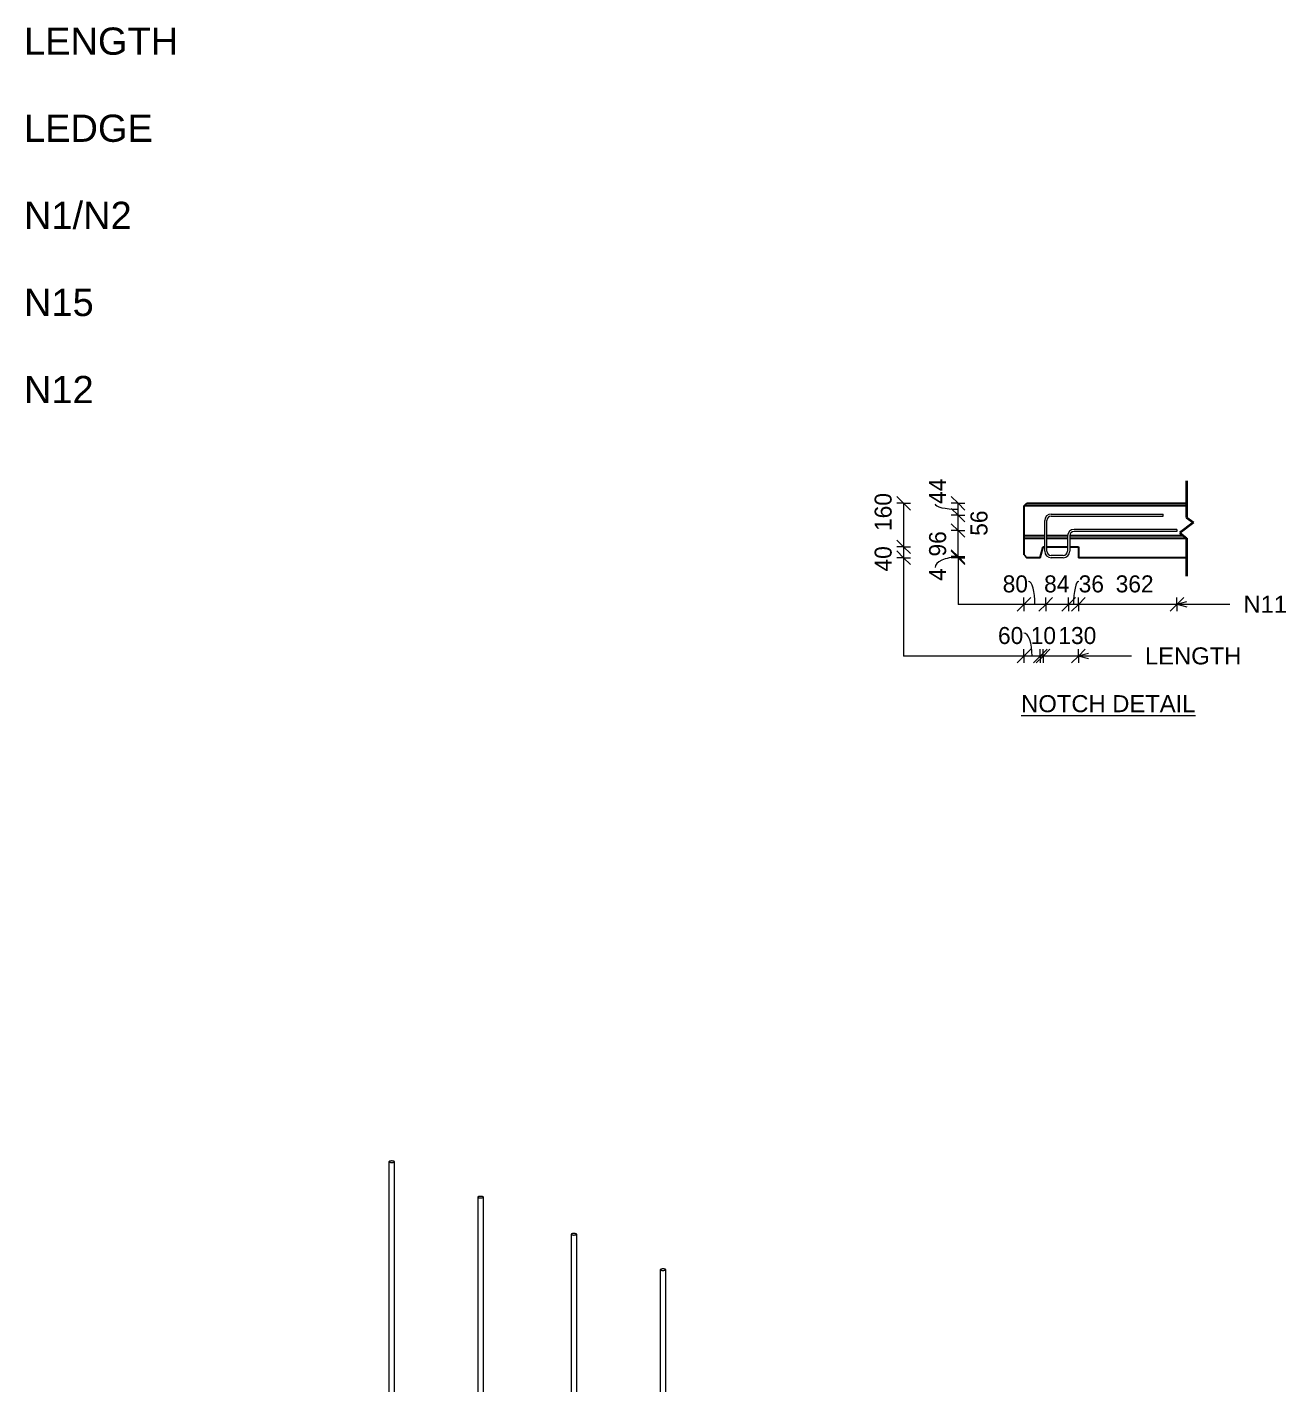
# Model space of a CAD drawing. Header units: millimetres. Extents: x -2992 to 15376, y 1067 to 18539.
# Drawn here: x 7552 to 12177, y 9882 to 14863 of the extents above; entities that cross this region are included whole.
import ezdxf

# ---------------------------------------------------------------- set-up
doc = ezdxf.new("R2010")
doc.units = ezdxf.units.MM
for name, color, linetype, lineweight in [('A-ANNO-DIMS', 211, 'Continuous', 9), ('A-ANNO-DIMS-25', 211, 'Continuous', 9), ('A-DETL-GENF', 92, 'Continuous', 18), ('A-DETL-MEDM', 33, 'Continuous', 35), ('A-DETL-THIN', 151, 'Continuous', 18), ('A-WALL', 113, 'Continuous', 25), ('G-ANNO-TEXT', 231, 'Continuous', 9), ('S-RBAR', 171, 'Continuous', 18)]:
    doc.layers.add(name, color=color, linetype=linetype, lineweight=lineweight)
doc.styles.add('Arial_1', font='arial.ttf', dxfattribs={"height": 100})
doc.styles.add('Arial_2', font='arial.ttf', dxfattribs={"height": 62.5})
doc.styles.add('Nirmala UI Semilight_2', font='NirmalaS.ttf', dxfattribs={"height": 62.5})
doc.dimstyles.new('Arrow_Filled_-_2_5_NI_UI_3', dxfattribs={"dimscale": 304.8, "dimtxt": 65.460247, "dimasz": 0.164042, "dimexe": 0.082021, "dimexo": 0.0625, "dimgap": 0.082021, "dimtad": 1, "dimdec": 4, "dimzin": 0, "dimdsep": 46, "dimtxsty": 'Nirmala UI Semilight_2', "dimblk1": 'OBLIQUE', "dimblk2": 'OBLIQUE', "dimsah": 1, "dimcen": 0.09, "dimazin": 0, "dimtfac": 1, "dimtdec": 4, "dimtix": 1, "dimtmove": 2, "dimatfit": 3, "dimfxl": 0.082021, "dimfxlon": 1, "dimtvp": 1, "dimtolj": 1, "dimtzin": 0, "dimarcsym": 2})
doc.dimstyles.new('Arrow_Filled_-_2_5_NI_UI_4', dxfattribs={"dimscale": 304.8, "dimtxt": 65.460247, "dimasz": 0.164042, "dimexe": 0.082021, "dimexo": 0.0625, "dimgap": 0.082021, "dimtad": 1, "dimdec": 4, "dimzin": 0, "dimdsep": 46, "dimtxsty": 'Nirmala UI Semilight_2', "dimblk1": 'OBLIQUE', "dimblk2": 'OBLIQUE', "dimsah": 1, "dimcen": 0.09, "dimazin": 0, "dimtfac": 1, "dimtdec": 4, "dimtix": 1, "dimtmove": 0, "dimatfit": 3, "dimfxl": 0.082021, "dimfxlon": 1, "dimtvp": 1, "dimtolj": 1, "dimtzin": 0, "dimarcsym": 2})
doc.dimstyles.new('Arrow_Filled_-_2_5_NI_UI_5', dxfattribs={"dimscale": 304.8, "dimtxt": 65.460247, "dimasz": 0.164042, "dimexe": 0.082021, "dimexo": 0.0625, "dimgap": 0.082021, "dimtad": 1, "dimdec": 4, "dimzin": 0, "dimdsep": 46, "dimtxsty": 'Nirmala UI Semilight_2', "dimblk1": 'OBLIQUE', "dimblk2": 'OBLIQUE', "dimsah": 1, "dimcen": 0.09, "dimazin": 0, "dimtfac": 1, "dimtdec": 4, "dimtix": 1, "dimtmove": 1, "dimatfit": 3, "dimfxl": 0.082021, "dimfxlon": 1, "dimtvp": 1, "dimtolj": 1, "dimtzin": 0, "dimarcsym": 2})

# ---------------------------------------------------------------- blocks, each defined once
blk = doc.blocks.new('Rebar Bar - Part 1814174108-431004-3D Ortho')
at = {"layer": 'S-RBAR'}
for p, q in [((699.9, 10564.7), (699.9, 9574.4)), ((719.9, 9566.4), (719.9, 10564.7))]:
    blk.add_line(p, q, dxfattribs=at)
for points in [[(718.1, 10566.3, 0), (716.3, 10566.9, 0), (714.1, 10567.3, 0), (711.6, 10567.5, 0), (709, 10567.5, 0), (706.5, 10567.4, 0), (704.2, 10567, 0), (702.2, 10566.5, 0), (700.8, 10565.9, 0), (700, 10565.2, 0), (699.9, 10564.5, 0), (700.5, 10563.8, 0), (701.7, 10563.2, 0)], [(701.7, 10563.2, 0), (703.5, 10562.6, 0), (705.7, 10562.2, 0), (708.1, 10562, 0), (710.7, 10562, 0), (713.3, 10562.1, 0), (715.6, 10562.5, 0), (717.5, 10563, 0), (718.9, 10563.6, 0), (719.7, 10564.3, 0), (719.9, 10565, 0), (719.3, 10565.7, 0), (718.1, 10566.3, 0)]]:
    blk.add_polyline3d(points, dxfattribs=at)
blk = doc.blocks.new('Rebar Bar - Part 1026889929-431004-3D Ortho')
at = {"layer": 'S-RBAR'}
for p, q in [((372.9, 10694.8), (372.9, 9704.4)), ((392.9, 9696.5), (392.9, 10694.8))]:
    blk.add_line(p, q, dxfattribs=at)
for points in [[(391.1, 10696.4, 0), (389.4, 10696.9, 0), (387.2, 10697.3, 0), (384.7, 10697.6, 0), (382.1, 10697.6, 0), (379.5, 10697.4, 0), (377.2, 10697.1, 0), (375.3, 10696.6, 0), (373.9, 10696, 0), (373.1, 10695.3, 0), (372.9, 10694.6, 0), (373.5, 10693.9, 0), (374.7, 10693.2, 0)], [(374.7, 10693.2, 0), (376.5, 10692.7, 0), (378.7, 10692.3, 0), (381.2, 10692.1, 0), (383.8, 10692.1, 0), (386.3, 10692.2, 0), (388.6, 10692.5, 0), (390.6, 10693, 0), (392, 10693.6, 0), (392.8, 10694.3, 0), (392.9, 10695.1, 0), (392.3, 10695.8, 0), (391.1, 10696.4, 0)]]:
    blk.add_polyline3d(points, dxfattribs=at)
blk = doc.blocks.new('M_Break Line - M_Break Line-2015973-Detail 58')
at = {"layer": 'A-DETL-MEDM'}
for p, q in [((-17537.8, 13195.9), (-17537.8, 13061.9)), ((-17537.8, 13061.9), (-17512.4, 13042.9)), ((-17512.4, 13042.9), (-17563.2, 13004.8)), ((-17563.2, 13004.8), (-17537.8, 12985.7)), ((-17537.8, 12985.7), (-17537.8, 12846.1))]:
    blk.add_line(p, q, dxfattribs=at)
blk = doc.blocks.new('DIMBLOCK41-Detail 58')
at = {"layer": 'A-ANNO-DIMS-25'}
for p, q in [((10772.7, 13113.8), (10747.7, 13138.8)), ((10772.7, 13113.8), (10747.7, 13113.8)), ((10772.7, 13113.8), (10772.7, 12953.8)), ((10772.7, 13113.8), (10797.7, 13088.8)), ((10772.7, 13113.8), (10797.7, 13113.8)), ((10772.7, 12953.8), (10747.7, 12978.8)), ((10772.7, 12953.8), (10747.7, 12953.8)), ((10772.7, 12953.8), (10797.7, 12928.8)), ((10772.7, 12953.8), (10797.7, 12953.8))]:
    blk.add_line(p, q, dxfattribs=at)
at = {"layer": 'A-ANNO-DIMS-25', "color": 0, "insert": (10666.1, 13011.9), "char_height": 62.5, "width": 154.248, "attachment_point": 1, "rotation": 90, "line_spacing_factor": 1.142579, "style": 'Nirmala UI Semilight_2'}
blk.add_mtext('160', dxfattribs=at)
blk = doc.blocks.new('_Oblique')
at = {"color": 0, "linetype": 'ByBlock', "lineweight": -2}
blk.add_line((-0.5, -0.5), (0.5, 0.5), dxfattribs=at)
blk = doc.blocks.new('DIMBLOCK42-Detail 58')
at = {"layer": 'A-ANNO-DIMS-25'}
for p, q in [((10772.7, 12953.8), (10747.7, 12978.8)), ((10772.7, 12953.8), (10747.7, 12953.8)), ((10772.7, 12953.8), (10772.7, 12913.8)), ((10772.7, 12953.8), (10797.7, 12928.8)), ((10772.7, 12953.8), (10797.7, 12953.8)), ((10772.7, 12913.8), (10747.7, 12938.8)), ((10772.7, 12913.8), (10747.7, 12913.8)), ((10772.7, 12913.8), (10797.7, 12888.8)), ((10772.7, 12913.8), (10797.7, 12913.8))]:
    blk.add_line(p, q, dxfattribs=at)
at = {"layer": 'A-ANNO-DIMS-25', "color": 0, "insert": (10666.1, 12863.1), "char_height": 62.5, "width": 115.686, "attachment_point": 1, "rotation": 90, "line_spacing_factor": 1.142579, "style": 'Nirmala UI Semilight_2'}
blk.add_mtext('40', dxfattribs=at)
blk = doc.blocks.new('DIMBLOCK43-Detail 58')
at = {"layer": 'A-ANNO-DIMS-25'}
for p, q in [((11285, 12552.6), (11260, 12527.6)), ((11285, 12552.6), (11310, 12577.6)), ((11285, 12552.6), (11285, 12577.6)), ((11415, 12552.6), (11285, 12552.6)), ((11285, 12552.6), (11285, 12527.6)), ((11415, 12552.6), (11390, 12527.6)), ((11415, 12552.6), (11440, 12577.6)), ((11415, 12552.6), (11415, 12577.6)), ((11415, 12552.6), (11415, 12527.6))]:
    blk.add_line(p, q, dxfattribs=at)
at = {"layer": 'A-ANNO-DIMS-25', "color": 0, "insert": (11341.2, 12659.2), "char_height": 62.5, "width": 154.248, "attachment_point": 1, "line_spacing_factor": 1.142579, "style": 'Nirmala UI Semilight_2'}
blk.add_mtext('130', dxfattribs=at)
blk = doc.blocks.new('DIMBLOCK44-Detail 58')
at = {"layer": 'A-ANNO-DIMS-25'}
for p, q in [((11275, 12552.6), (11250, 12527.6)), ((11285, 12552.6), (11260, 12527.6)), ((11275, 12552.6), (11300, 12577.6)), ((11275, 12552.6), (11275, 12577.6)), ((11285, 12552.6), (11275, 12552.6)), ((11275, 12552.6), (11275, 12527.6)), ((11285, 12552.6), (11310, 12577.6)), ((11285, 12552.6), (11285, 12577.6)), ((11285, 12552.6), (11285, 12527.6))]:
    blk.add_line(p, q, dxfattribs=at)
at = {"layer": 'A-ANNO-DIMS-25', "color": 0, "insert": (11239.6, 12659.2), "char_height": 62.5, "width": 97.119, "attachment_point": 1, "line_spacing_factor": 1.142579, "style": 'Nirmala UI Semilight_2'}
blk.add_mtext('10', dxfattribs=at)
blk = doc.blocks.new('DIMBLOCK45-Detail 58')
at = {"layer": 'A-ANNO-DIMS-25'}
for p, q in [((11215, 12552.6), (11190, 12527.6)), ((11215, 12552.6), (11240, 12577.6)), ((11215, 12552.6), (11215, 12577.6)), ((11275, 12552.6), (11215, 12552.6)), ((11215, 12552.6), (11215, 12527.6)), ((11275, 12552.6), (11250, 12527.6)), ((11275, 12552.6), (11300, 12577.6)), ((11275, 12552.6), (11275, 12577.6)), ((11275, 12552.6), (11275, 12527.6))]:
    blk.add_line(p, q, dxfattribs=at)
blk.add_ellipse((11214.6, 12552.6), major_axis=(0, 84.5), ratio=0.35964, start_param=4.712389, end_param=6.283185, dxfattribs=at)
at = {"layer": 'A-ANNO-DIMS-25', "color": 0, "insert": (11119.4, 12659.2), "char_height": 62.5, "width": 114.258, "attachment_point": 1, "line_spacing_factor": 1.142579, "style": 'Nirmala UI Semilight_2'}
blk.add_mtext('60', dxfattribs=at)
blk = doc.blocks.new('DIMBLOCK46-Detail 58')
at = {"layer": 'A-ANNO-DIMS-25'}
for p, q in [((11415, 12742.4), (11440, 12767.4)), ((11415, 12742.4), (11415, 12767.4)), ((11777, 12742.4), (11802, 12767.4)), ((11777, 12742.4), (11777, 12767.4)), ((11415, 12742.4), (11390, 12717.4)), ((11777, 12742.4), (11415, 12742.4)), ((11415, 12742.4), (11415, 12717.4)), ((11777, 12742.4), (11752, 12717.4)), ((11777, 12742.4), (11777, 12717.4))]:
    blk.add_line(p, q, dxfattribs=at)
at = {"layer": 'A-ANNO-DIMS-25', "color": 0, "insert": (11551.9, 12848.9), "char_height": 62.5, "width": 171.387, "attachment_point": 1, "line_spacing_factor": 1.142579, "style": 'Nirmala UI Semilight_2'}
blk.add_mtext('362', dxfattribs=at)
blk = doc.blocks.new('DIMBLOCK47-Detail 58')
at = {"layer": 'A-ANNO-DIMS-25'}
for p, q in [((11379, 12742.4), (11404, 12767.4)), ((11379, 12742.4), (11379, 12767.4)), ((11415, 12742.4), (11440, 12767.4)), ((11415, 12742.4), (11415, 12767.4)), ((11379, 12742.4), (11354, 12717.4)), ((11415, 12742.4), (11379, 12742.4)), ((11379, 12742.4), (11379, 12717.4)), ((11415, 12742.4), (11390, 12717.4)), ((11415, 12742.4), (11415, 12717.4))]:
    blk.add_line(p, q, dxfattribs=at)
blk.add_ellipse((11415.9, 12742.4), major_axis=(0, 84.5), ratio=0.223686, start_param=0, end_param=1.570796, dxfattribs=at)
at = {"layer": 'A-ANNO-DIMS-25', "color": 0, "insert": (11415.9, 12848.9), "char_height": 62.5, "width": 114.258, "attachment_point": 1, "line_spacing_factor": 1.142579, "style": 'Nirmala UI Semilight_2'}
blk.add_mtext('36', dxfattribs=at)
blk = doc.blocks.new('DIMBLOCK48-Detail 58')
at = {"layer": 'A-ANNO-DIMS-25'}
for p, q in [((11295, 12742.4), (11320, 12767.4)), ((11295, 12742.4), (11295, 12767.4)), ((11379, 12742.4), (11404, 12767.4)), ((11379, 12742.4), (11379, 12767.4)), ((11295, 12742.4), (11270, 12717.4)), ((11379, 12742.4), (11295, 12742.4)), ((11295, 12742.4), (11295, 12717.4)), ((11379, 12742.4), (11354, 12717.4)), ((11379, 12742.4), (11379, 12717.4))]:
    blk.add_line(p, q, dxfattribs=at)
at = {"layer": 'A-ANNO-DIMS-25', "color": 0, "insert": (11288.8, 12848.9), "char_height": 62.5, "width": 115.686, "attachment_point": 1, "line_spacing_factor": 1.142579, "style": 'Nirmala UI Semilight_2'}
blk.add_mtext('84', dxfattribs=at)
blk = doc.blocks.new('DIMBLOCK49-Detail 58')
at = {"layer": 'A-ANNO-DIMS-25'}
for p, q in [((11215, 12742.4), (11240, 12767.4)), ((11215, 12742.4), (11215, 12767.4)), ((11295, 12742.4), (11320, 12767.4)), ((11295, 12742.4), (11295, 12767.4)), ((11215, 12742.4), (11190, 12717.4)), ((11295, 12742.4), (11215, 12742.4)), ((11215, 12742.4), (11215, 12717.4)), ((11295, 12742.4), (11270, 12717.4)), ((11295, 12742.4), (11295, 12717.4))]:
    blk.add_line(p, q, dxfattribs=at)
blk.add_ellipse((11231.8, 12742.4), major_axis=(0, 84.5), ratio=0.274305, start_param=4.712389, end_param=6.283185, dxfattribs=at)
at = {"layer": 'A-ANNO-DIMS-25', "color": 0, "insert": (11136.6, 12848.9), "char_height": 62.5, "width": 114.258, "attachment_point": 1, "line_spacing_factor": 1.142579, "style": 'Nirmala UI Semilight_2'}
blk.add_mtext('80', dxfattribs=at)
blk = doc.blocks.new('DIMBLOCK50-Detail 58')
at = {"layer": 'A-ANNO-DIMS-25'}
for p, q in [((10972.7, 12917.8), (10947.7, 12942.8)), ((10972.7, 12913.8), (10947.7, 12938.8)), ((10972.7, 12917.8), (10947.7, 12917.8)), ((10972.7, 12913.8), (10947.7, 12913.8)), ((10972.7, 12913.8), (10972.7, 12917.8)), ((10972.7, 12917.8), (10997.7, 12892.8)), ((10972.7, 12917.8), (10997.7, 12917.8)), ((10972.7, 12913.8), (10997.7, 12888.8)), ((10972.7, 12913.8), (10997.7, 12913.8))]:
    blk.add_line(p, q, dxfattribs=at)
blk.add_ellipse((10972.7, 12877.7), major_axis=(84.5, 0), ratio=0.450779, start_param=1.570796, end_param=3.141593, dxfattribs=at)
at = {"layer": 'A-ANNO-DIMS-25', "color": 0, "insert": (10866.1, 12828.9), "char_height": 62.5, "width": 58.557, "attachment_point": 1, "rotation": 90, "line_spacing_factor": 1.142579, "style": 'Nirmala UI Semilight_2'}
blk.add_mtext('4', dxfattribs=at)
blk = doc.blocks.new('DIMBLOCK51-Detail 58')
at = {"layer": 'A-ANNO-DIMS-25'}
for p, q in [((10972.7, 13013.8), (10947.7, 13038.8)), ((10972.7, 13013.8), (10947.7, 13013.8)), ((10972.7, 12917.8), (10972.7, 13013.8)), ((10972.7, 13013.8), (10997.7, 12988.8)), ((10972.7, 13013.8), (10997.7, 13013.8)), ((10972.7, 12917.8), (10947.7, 12942.8)), ((10972.7, 12917.8), (10947.7, 12917.8)), ((10972.7, 12917.8), (10997.7, 12892.8)), ((10972.7, 12917.8), (10997.7, 12917.8))]:
    blk.add_line(p, q, dxfattribs=at)
at = {"layer": 'A-ANNO-DIMS-25', "color": 0, "insert": (10866.1, 12918.2), "char_height": 62.5, "width": 114.258, "attachment_point": 1, "rotation": 90, "line_spacing_factor": 1.142579, "style": 'Nirmala UI Semilight_2'}
blk.add_mtext('96', dxfattribs=at)
blk = doc.blocks.new('DIMBLOCK52-Detail 58')
at = {"layer": 'A-ANNO-DIMS-25'}
for p, q in [((10972.7, 13070.1), (10947.7, 13095.1)), ((10972.7, 13070.1), (10947.7, 13070.1)), ((10972.7, 13013.8), (10972.7, 13070.1)), ((10972.7, 13070.1), (10997.7, 13045.1)), ((10972.7, 13070.1), (10997.7, 13070.1)), ((10972.7, 13013.8), (10947.7, 13038.8)), ((10972.7, 13013.8), (10947.7, 13013.8)), ((10972.7, 13013.8), (10997.7, 12988.8)), ((10972.7, 13013.8), (10997.7, 13013.8))]:
    blk.add_line(p, q, dxfattribs=at)
at = {"layer": 'A-ANNO-DIMS-25', "color": 0, "insert": (11018.4, 12994.3), "char_height": 62.5, "width": 114.258, "attachment_point": 1, "rotation": 90, "line_spacing_factor": 1.142579, "style": 'Nirmala UI Semilight_2'}
blk.add_mtext('56', dxfattribs=at)
blk = doc.blocks.new('DIMBLOCK53-Detail 58')
at = {"layer": 'A-ANNO-DIMS-25'}
for p, q in [((10972.7, 13113.8), (10947.7, 13138.8)), ((10972.7, 13113.8), (10947.7, 13113.8)), ((10972.7, 13070.1), (10972.7, 13113.8)), ((10972.7, 13113.8), (10997.7, 13088.8)), ((10972.7, 13113.8), (10997.7, 13113.8)), ((10972.7, 13070.1), (10947.7, 13095.1)), ((10972.7, 13070.1), (10947.7, 13070.1)), ((10972.7, 13070.1), (10997.7, 13045.1)), ((10972.7, 13070.1), (10997.7, 13070.1))]:
    blk.add_line(p, q, dxfattribs=at)
blk.add_ellipse((10972.7, 13111.4), major_axis=(84.5, 0), ratio=0.230675, start_param=3.141593, end_param=4.712389, dxfattribs=at)
at = {"layer": 'A-ANNO-DIMS-25', "color": 0, "insert": (10866.1, 13111.4), "char_height": 62.5, "width": 117.114, "attachment_point": 1, "rotation": 90, "line_spacing_factor": 1.142579, "style": 'Nirmala UI Semilight_2'}
blk.add_mtext('44', dxfattribs=at)

msp = doc.modelspace()

# ---------------------------------------------------------------- linework, layer by layer
at = {"layer": 'A-DETL-THIN'}
for p, q in [((10772.67431, 12913.80383), (10772.67431, 12552.64618)), ((10972.67431, 12913.80383), (10972.67431, 12742.39573)), ((11215.02524, 12742.39573), (10972.67431, 12742.39573)), ((11215.02524, 12552.64618), (10772.67431, 12552.64618))]:
    msp.add_line(p, q, dxfattribs=at)
at = {"layer": 'A-WALL'}
for p, q in [((11215.01982, 13103.79582), (11225.02782, 13113.80383)), ((11215.02524, 12923.80641), (11215.02524, 13103.80125)), ((11812.67431, 13103.78498), (11215.02524, 13103.78498)), ((11225.02782, 13113.80383), (11812.67431, 13113.80383)), ((11291.02524, 12993.9235), (11215.02524, 12993.9235)), ((11291.02524, 12984.04069), (11215.02524, 12984.04069)), ((11275.02524, 12913.80383), (11285.02524, 12953.80383)), ((11285.02524, 12953.80383), (11291.02524, 12953.80383)), ((11375.041, 12993.9235), (11299.02524, 12993.9235)), ((11375.02524, 12984.04069), (11299.02524, 12984.04069)), ((11299.02524, 12953.80383), (11375.02524, 12953.80383)), ((11812.67431, 12984.04069), (11383.02524, 12984.04069)), ((11383.02524, 12953.80383), (11415.02524, 12953.80383)), ((11801.71474, 12993.9235), (11383.041, 12993.9235)), ((11415.02524, 12953.80383), (11415.02524, 12913.80383)), ((11215.02524, 12923.80641), (11225.02782, 12913.80383)), ((11275.02524, 12913.80383), (11225.02782, 12913.80383)), ((11812.67431, 12913.80383), (11415.02524, 12913.80383))]:
    msp.add_line(p, q, dxfattribs=at)
at = {"layer": 'G-ANNO-TEXT', "color": 10}
for p, q in [((11776.32958, 12742.90159), (11813.82958, 12752.94969)), ((11776.32958, 12742.90159), (11813.82958, 12732.8535)), ((11776.32958, 12742.90159), (11971.51999, 12742.90159)), ((11414.32958, 12553.15204), (11451.82958, 12563.20013)), ((11414.32958, 12553.15204), (11451.82958, 12543.10394)), ((11414.32958, 12553.15204), (11609.51999, 12553.15204))]:
    msp.add_line(p, q, dxfattribs=at)
at = {"layer": 'S-RBAR'}
for p, q in [((11291.02524, 12937.80383), (11291.02524, 13050.08449)), ((11299.02524, 12937.80383), (11299.02524, 13050.08449)), ((11315.02524, 13074.08449), (11726.40597, 13074.08449)), ((11315.02524, 13066.08449), (11726.40597, 13066.08449)), ((11726.40597, 13066.08449), (11726.40597, 13074.08449)), ((11777.02524, 13017.80383), (11399.02524, 13017.80383)), ((11777.02524, 13009.80383), (11399.02524, 13009.80383)), ((11777.02524, 13017.80383), (11777.02524, 13009.80383)), ((11375.02524, 12993.80383), (11375.02524, 12937.80383)), ((11383.02524, 12993.80383), (11383.02524, 12937.80383)), ((11359.02524, 12921.80383), (11315.02524, 12921.80383)), ((11359.02524, 12913.80383), (11315.02524, 12913.80383))]:
    msp.add_line(p, q, dxfattribs=at)
for centre, radius, start, end in [((11315.02524, 13050.08449), 24, 90, 180), ((11315.02524, 13050.08449), 16, 90, 180), ((11399.02524, 12993.80383), 24, 90, 180), ((11399.02524, 12993.80383), 16, 90, 180), ((11315.02524, 12937.80383), 24, 180, 270), ((11315.02524, 12937.80383), 16, 180, 270), ((11359.02524, 12937.80383), 16, 270, 0), ((11359.02524, 12937.80383), 24, 270, 360)]:
    msp.add_arc(centre, radius, start, end, dxfattribs=at)

# ---------------------------------------------------------------- block references
at = {"layer": 'A-DETL-GENF'}
msp.add_blockref('M_Break Line - M_Break Line-2015973-Detail 58', (29350.45574, 0), dxfattribs=at)
at = {"layer": 'S-RBAR'}
for name, p in [('Rebar Bar - Part 1026889929-431004-3D Ortho', (8508.54916, 0)), ('Rebar Bar - Part 1814174108-431004-3D Ortho', (8508.54916, 0)), ('Rebar Bar - Part 1814174108-431004-3D Ortho', (8851.55275, -136.45641)), ('Rebar Bar - Part 1026889929-431004-3D Ortho', (9505.51956, -396.62267))]:
    msp.add_blockref(name, p, dxfattribs=at)

# ---------------------------------------------------------------- texts
at = {"layer": 'G-ANNO-TEXT', "color": 7, "attachment_point": 1}
for s, insert, char_height, width, style in [('LENGTH', (7540.16402, 14861.62882), 100, 686.2445, 'Arial_1'), ('LEDGE', (7540.16402, 14541.62882), 100, 570.8015, 'Arial_1'), ('N1/N2', (7540.16402, 14221.62882), 100, 477.80575, 'Arial_1'), ('N15', (7540.16402, 13901.62882), 100, 307.848, 'Arial_1'), ('N12', (7540.16402, 13581.62882), 100, 307.848, 'Arial_1'), ('N11', (12021.51999, 12774.15159), 62.5, 192.405, 'Arial_2'), ('LENGTH', (11659.51999, 12584.40204), 62.5, 428.9028125, 'Arial_2'), ('\\LNOTCH DETAIL', (11204.69882, 12408.85664), 62.5, 777.636875, 'Arial_2')]:
    msp.add_mtext(s, dxfattribs=dict(at, insert=insert, char_height=char_height, width=width, style=style))

# ---------------------------------------------------------------- dimensions: what is measured, and where the dimension line sits
at = {"layer": 'A-ANNO-DIMS'}
for base, p1, p2, dimstyle, override, picture, middle in [((10972.67431, 13113.80383), (10997.67431, 13070.08449), (10997.67431, 13113.80383), 'Arrow_Filled_-_2_5_NI_UI_5', {"dimpost": '<>', "dimfxl": 43.719343}, 'DIMBLOCK53-Detail 58', (10907.79799, 13169.99555)), ((10772.67431, 12953.80383), (10797.67431, 13113.80383), (10797.67431, 12953.80383), 'Arrow_Filled_-_2_5_NI_UI_3', {"dimpost": '<>', "dimfxl": 160}, 'DIMBLOCK41-Detail 58', (10707.79799, 13089.04107)), ((10972.67431, 13070.08449), (10997.67431, 13013.80383), (10997.67431, 13070.08449), 'Arrow_Filled_-_2_5_NI_UI_3', {"dimpost": '<>', "dimfxl": 56.280657}, 'DIMBLOCK52-Detail 58', (11060.01674, 13051.46565)), ((10772.67431, 12913.80383), (10797.67431, 12953.80383), (10797.67431, 12913.80383), 'Arrow_Filled_-_2_5_NI_UI_3', {"dimpost": '<>', "dimfxl": 40}, 'DIMBLOCK42-Detail 58', (10707.79799, 12920.92752)), ((10972.67431, 12917.80383), (10997.67431, 12913.80383), (10997.67431, 12917.80383), 'Arrow_Filled_-_2_5_NI_UI_5', {"dimpost": '<>', "dimfxl": 4}, 'DIMBLOCK50-Detail 58', (10907.79799, 12858.18976))]:
    dim = msp.add_linear_dim(base=base, p1=p1, p2=p2, angle=90, dimstyle=dimstyle, override=override, dxfattribs=at)
    dim.commit()
    dim.dimension.update_dxf_attribs({"geometry": picture, "text_midpoint": middle, "dimtype": 160, "text_rotation": 90})
dim = msp.add_linear_dim(base=(10972.67431, 13013.80383), p1=(10997.67431, 12917.80383), p2=(10997.67431, 13013.80383), angle=90, dimstyle='Arrow_Filled_-_2_5_NI_UI_4', override={"dimpost": '<>', "dimfxl": 96}, dxfattribs=at)
dim.commit()
dim.dimension.update_dxf_attribs({"geometry": 'DIMBLOCK51-Detail 58', "text_midpoint": (10915.35649, 12965.80383)})
for base, p1, p2, override, picture, middle in [((11215.02524, 12742.39573), (11295.02524, 12767.39573), (11215.02524, 12767.39573), {"dimpost": '<>', "dimfxl": 80}, 'DIMBLOCK49-Detail 58', (11193.75794, 12807.27205)), ((11379.02524, 12742.39573), (11415.02524, 12767.39573), (11379.02524, 12767.39573), {"dimpost": '<>', "dimfxl": 36}, 'DIMBLOCK47-Detail 58', (11473.0577, 12807.27205)), ((11215.02524, 12552.64618), (11275.02524, 12577.64618), (11215.02524, 12577.64618), {"dimpost": '<>', "dimfxl": 60}, 'DIMBLOCK45-Detail 58', (11176.54637, 12617.52249))]:
    dim = msp.add_linear_dim(base=base, p1=p1, p2=p2, dimstyle='Arrow_Filled_-_2_5_NI_UI_5', override=override, dxfattribs=at)
    dim.commit()
    dim.dimension.update_dxf_attribs({"geometry": picture, "text_midpoint": middle, "dimtype": 160})
for base, p1, p2, override, picture, middle in [((11295.02524, 12742.39573), (11379.02524, 12767.39573), (11295.02524, 12767.39573), {"dimpost": '<>', "dimfxl": 84}, 'DIMBLOCK48-Detail 58', (11337.02524, 12799.66997)), ((11275.02524, 12552.64618), (11285.02524, 12577.64618), (11275.02524, 12577.64618), {"dimpost": '<>', "dimfxl": 10}, 'DIMBLOCK44-Detail 58', (11280.02524, 12610.11654))]:
    dim = msp.add_linear_dim(base=base, p1=p1, p2=p2, dimstyle='Arrow_Filled_-_2_5_NI_UI_4', override=override, dxfattribs=at)
    dim.commit()
    dim.dimension.update_dxf_attribs({"geometry": picture, "text_midpoint": middle})
for base, p1, p2, override, picture, middle in [((11415.02524, 12742.39573), (11777.02524, 12767.39573), (11415.02524, 12767.39573), {"dimpost": '<>', "dimfxl": 362}, 'DIMBLOCK46-Detail 58', (11637.57645, 12807.27205)), ((11285.02524, 12552.64618), (11415.02524, 12577.64618), (11285.02524, 12577.64618), {"dimpost": '<>', "dimfxl": 130}, 'DIMBLOCK43-Detail 58', (11418.29672, 12617.52249))]:
    dim = msp.add_linear_dim(base=base, p1=p1, p2=p2, dimstyle='Arrow_Filled_-_2_5_NI_UI_3', override=override, dxfattribs=at)
    dim.commit()
    dim.dimension.update_dxf_attribs({"geometry": picture, "text_midpoint": middle, "dimtype": 160, "text_rotation": 360})

doc.saveas('drawing.dxf')
